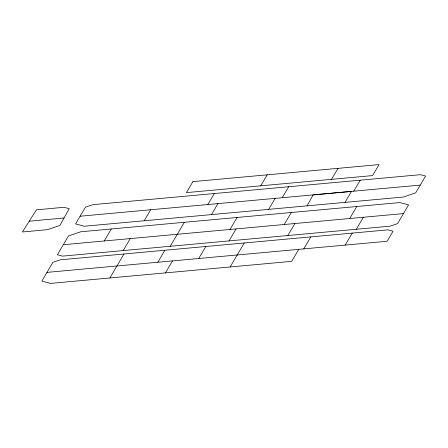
<?xml version="1.0" encoding="UTF-8"?>
<svg xmlns="http://www.w3.org/2000/svg" width="448" height="448" viewBox="0 0 448 448"><rect width="100%" height="100%" fill="white"/><g stroke="black" fill="none" stroke-linecap="round" stroke-linejoin="round"><path stroke-width="0.67" d="M307.031 205.85L313.113 194.897L351.49 191.391L345.01 202.378M109.9 277.967L123.978 253.994L387.918 229.846L393.075 231.213L387.145 241.254L46.967 272.384M157.858 262.237L164.864 250.253M165.474 272.882L172.486 260.904M284.234 224.498L291.267 212.514M104.238 240.968L111.311 228.978M123.189 250.578L130.256 238.588M144.228 220.746L150.696 209.759M170.251 246.277L184.386 222.292M211.456 214.598L217.93 203.605M198.744 258.496L205.811 246.501M230.02 229.46L237.087 217.47M229.034 240.901L236.102 228.9M230.138 266.969L244.272 242.984M268.666 209.362L275.139 198.369M287.818 235.519L294.885 223.518M298.771 249.34L291.704 261.341L50.45 283.405L41.832 281.103L52.892 262.338L60.351 259.812L123.978 253.994M303.738 248.892L310.811 236.897M345.201 245.095L352.268 233.106M356.322 229.258L363.39 217.258M403.446 213.59L397.527 223.642L390.09 226.167L62.524 256.127L57.366 254.761L68.477 235.945L80.78 231.773L399.93 202.569L408.587 204.876L403.446 213.59L63.297 244.72M420.263 185.097L425.6 176.053L420.47 174.681L92.904 204.652L85.445 207.172L75.572 223.933L84.196 226.24L403.374 197.036L415.682 192.858L420.263 185.097L80.119 216.216M207.816 204.534L214.318 193.542M260.708 185.819L267.21 174.826M282.201 197.725L288.697 186.738M331.514 179.346L338.022 168.353M353.73 191.19L360.231 180.191M349.703 218.506L356.804 206.517M29.254 221.178L36.422 209.843L64.008 207.295L69.233 208.673L59.836 225.467L47.561 229.662L22.4 231.98L29.254 221.178L64.019 217.991M192.92 181.625L186.418 192.618L372.551 175.588L379.058 164.595L192.92 181.625"/></g></svg>
